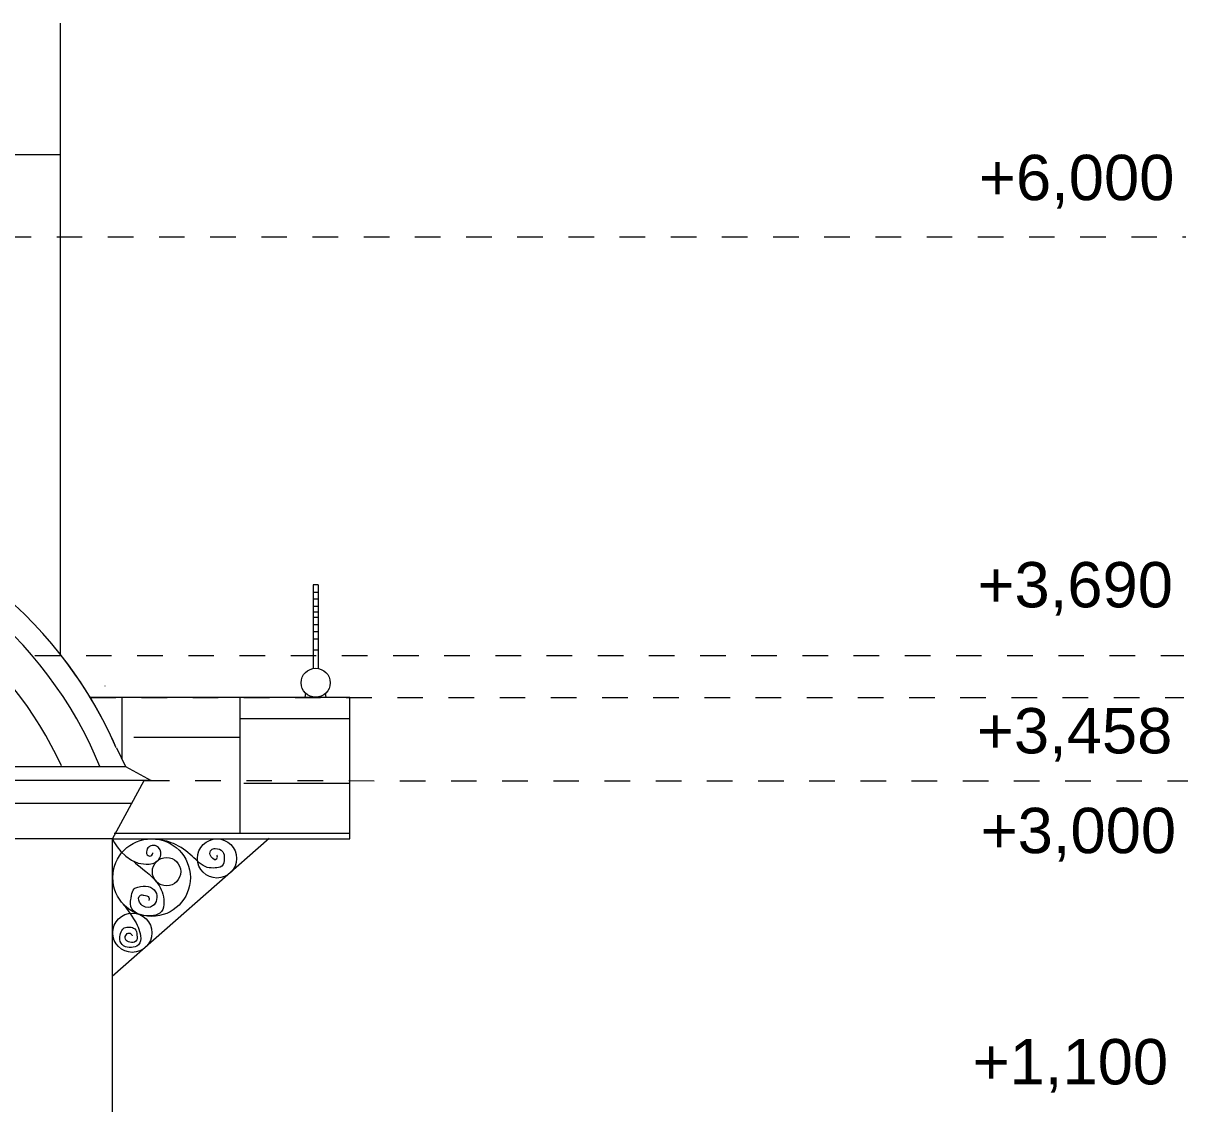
# Model space of a CAD drawing. Header units: millimetres. Extents: x -490789 to -449459, y 209001 to 327650.
# Drawn here: x -471347 to -464925, y 280871 to 286828 of the extents above; entities that cross this region are included whole.
import ezdxf

# ---------------------------------------------------------------- set-up
doc = ezdxf.new("R2010")
doc.units = ezdxf.units.MM
doc.header["$MEASUREMENT"] = 0
doc.linetypes.add('Штриховая', pattern=[282.222223, 141.111112, -141.111112])
for name, color, linetype, lineweight in [('0_Ном._пера__7_Ном._пера__7_Ном._пера__7', 7, 'Continuous', 18), ('0_Ном_пера__7_Ном_пера__7_Ном_пера__7_Ном_пера__7_Ном_пера__7_Ном_пера__7_Ном_пера__7_Ном_пера__7_Ном_пера__7_Ном._пера__7_Ном_пера__7_Ном_пера__7_Ном_пера__7_Ном_пера__7_Ном_пера__7_Ном_пера__7_Ном_пера__7_Ном_пера__7_Ном_пера__7_Ном_пера__7_Ном_пера___7_Ном._пера__7', 7, 'Continuous', 18), ('0_Ном_пера__7_Ном_пера__7_Ном_пера__7_Ном_пера__7_Ном_пера__7_Ном_пера__7_Ном_пера__7_Ном_пера__7_Ном_пера__7_Ном_пера__7_Ном_пера__7_Ном_пера__7_Ном_пера__7_Ном_пера__7_Ном_пера__7_Ном._пера__7_Ном._пера__7_Ном._пера__7_Ном._пера__7_Ном._пера__7_Ном._пера__7', 7, 'Continuous', 18), ('0_Ном_пера__7_Ном_пера__7_Ном_пера__7_Ном_пера__7_Ном_пера__7_Ном_пера__7_Ном_пера__7_Ном_пера__7_Ном_пера__7_Ном_пера__7_Ном_пера__7_Ном_пера__7_Ном_пера__7_Ном_пера__7_Ном_пера__7_Ном_пера__7_Ном_пера__7_Ном_пера__7_Ном_пера__7_Ном_пера__7_Ном_пера__7_C_Ном._пера__7', 7, 'Continuous', 18), ('0_Ном_пера__7_Ном_пера__7_Ном_пера__7_Ном_пера__7_Ном_пера__7_Ном_пера__7_Ном_пера__7_Ном_пера__7_Ном_пера__7_Ном_пера__7_Ном_пера__7_Ном_пера__7_Ном_пера__7_Ном_пера__7_Ном_пера__7_Ном_пера__7_Ном_пера__7_Ном_пера__7_Ном_пера__7_Ном_пера__7_Ном_пера__7_C_Ном._пера__8', 8, 'Continuous', 18), ('0_Ном_пера__7_Ном_пера__7_Ном_пера__7_Ном_пера__7_Ном_пера__7_Ном_пера__7_Ном_пера__7_Ном_пера__7_Ном_пера__7_Ном_пера__7_Ном_пера__7_Ном_пера__7_Ном_пера__7_Ном_пера__7_Ном_пера__7_Ном_пера__7_Ном_пера__7_Ном_пера__7_Ном_пера__7_Ном_пера__7_Ном_пера__7_C_Ном._пера__9', 9, 'Continuous', 18), ('hatch_Ном_пера__254_Ном_пера__254_Ном_пера__254_Ном._пера__254_Ном_пера__254_Ном._пера__9_Ном_пера__9_Ном_пера__9_Ном_пера__12_Ном_пера__12_Ном_пера__12_Ном_пера__12_Ном_пера__12_Ном_пера__12_Ном_пера__12_Ном_пера__12_Ном_пера__12_Ном_пера__12_Ном_пера__8_Ном._пера__7', 7, 'Continuous', 18), ('Line 0.25_Ном_пера__7_Ном_пера__7_Ном_пера__7_Ном_пера__7_Ном_пера__7_Ном_пера__7_Ном_пера__7_Ном_пера__7_Ном_пера__7_Ном_пера__7_Ном_пера__7_Ном._пера__7_Ном._пера__7_Ном._пера__7_Ном._пера__7_Ном._пера__102_Ном._пера__102', 102, 'Continuous', 18), ('Line 0.25_Ном_пера__7_Ном_пера__7_Ном_пера__7_Ном_пера__7_Ном_пера__7_Ном_пера__7_Ном_пера__7_Ном_пера__7_Ном_пера__7_Ном_пера__7_Ном_пера__7_Ном._пера__7_Ном._пера__8_Ном._пера__8_Ном._пера__8_Ном._пера__8_Ном._пера__8', 8, 'Continuous', 18)]:
    doc.layers.add(name, color=color, linetype=linetype, lineweight=lineweight)
doc.styles.add('СГЕНЕРИР_СТИЛЬ_1', font='')
doc.styles.get('СГЕНЕРИР_СТИЛЬ_1').set_extended_font_data('Arial')

msp = doc.modelspace()

# ---------------------------------------------------------------- linework, layer by layer
at = {"layer": '0_Ном._пера__7_Ном._пера__7_Ном._пера__7', "linetype": 'Continuous'}
for p, q in [((-471142.1, 283348.1), (-471142.1, 286827.9)), ((-471142.1, 283347.9), (-471142.1, 286827.7)), ((-469720.8, 283731.3), (-469747.2, 283731.3)), ((-469789.9, 283134.2), (-469793, 283109.5)), ((-469676.3, 283109.5), (-469679.7, 283133.6)), ((-470833.4, 282833.5), (-470783, 282729.6)), ((-470833.4, 282833.5), (-470783, 282729.6)), ((-470783, 282729.6), (-470641.7, 282651.9)), ((-470680.8, 282651.9), (-472655.7, 282651.9)), ((-470641.7, 282651.9), (-471142.1, 282651.9)), ((-470855, 282331.3), (-470680.8, 282651.9)), ((-470749, 282526.3), (-472653.3, 282526.3)), ((-470749, 282526.3), (-471142.1, 282526.3)), ((-470855, 282331.3), (-471142.1, 282331.3)), ((-470855, 278451.3), (-470855, 282331.3)), ((-470855, 278451.3), (-470855, 282331.3)), ((-470855, 279515.8), (-470855, 282331.3))]:
    msp.add_line(p, q, dxfattribs=at)
msp.add_circle((-469734.2, 283191.6), 79.9, dxfattribs=at)
for centre, radius, start, end in [((-473007.4, 281879.4), 2374.1, 23.69773, 81.42142), ((-473007.7, 281879.2), 2250.3, 22.20377, 80.91484), ((-473007.7, 281879.2), 2056.6, 24.51993, 80.07514), ((-473007.4, 281879.4), 2374.1, 23.69773, 38.21664)]:
    msp.add_arc(centre, radius, start, end, dxfattribs=at)
at = {"layer": '0_Ном_пера__7_Ном_пера__7_Ном_пера__7_Ном_пера__7_Ном_пера__7_Ном_пера__7_Ном_пера__7_Ном_пера__7_Ном_пера__7_Ном._пера__7_Ном_пера__7_Ном_пера__7_Ном_пера__7_Ном_пера__7_Ном_пера__7_Ном_пера__7_Ном_пера__7_Ном_пера__7_Ном_пера__7_Ном_пера__7_Ном_пера___7_Ном._пера__7', "linetype": 'Continuous'}
msp.add_line((-470855, 282331.3), (-472653.2, 282331.3), dxfattribs=at)
at = {"layer": '0_Ном_пера__7_Ном_пера__7_Ном_пера__7_Ном_пера__7_Ном_пера__7_Ном_пера__7_Ном_пера__7_Ном_пера__7_Ном_пера__7_Ном_пера__7_Ном_пера__7_Ном_пера__7_Ном_пера__7_Ном_пера__7_Ном_пера__7_Ном_пера__7_Ном_пера__7_Ном_пера__7_Ном_пера__7_Ном_пера__7_Ном_пера__7_C_Ном._пера__7', "linetype": 'Continuous'}
for p, q in [((-471755, 286105), (-471142.1, 286105)), ((-469747.2, 283731.3), (-469747.2, 283270.5)), ((-469720.8, 283731.3), (-469720.8, 283270.4)), ((-469720.8, 283688.8), (-469747.2, 283688.8)), ((-469720.8, 283653.2), (-469747.2, 283653.2)), ((-469720.8, 283611.3), (-469747.2, 283611.3)), ((-469720.8, 283580.6), (-469747.2, 283580.6)), ((-469720.8, 283552), (-469747.2, 283552)), ((-469720.8, 283510.1), (-469747.2, 283510.1)), ((-469720.8, 283472.4), (-469747.2, 283472.4)), ((-469720.8, 283431.4), (-469747.2, 283431.4)), ((-469720.8, 283371.8), (-469747.2, 283371.8)), ((-469545.3, 283109.5), (-470976.8, 283109.5)), ((-469545.3, 282331.1), (-469545.3, 283109.5)), ((-472653.5, 282729.6), (-470783.2, 282729.6)), ((-469545.3, 282360.5), (-470845.4, 282360.5)), ((-470855, 282331.3), (-469545.3, 282331.1))]:
    msp.add_line(p, q, dxfattribs=at)
at = {"layer": '0_Ном_пера__7_Ном_пера__7_Ном_пера__7_Ном_пера__7_Ном_пера__7_Ном_пера__7_Ном_пера__7_Ном_пера__7_Ном_пера__7_Ном_пера__7_Ном_пера__7_Ном_пера__7_Ном_пера__7_Ном_пера__7_Ном_пера__7_Ном_пера__7_Ном_пера__7_Ном_пера__7_Ном_пера__7_Ном_пера__7_Ном_пера__7_C_Ном._пера__8', "linetype": 'Continuous'}
msp.add_line((-470803.9, 283109.5), (-470803.9, 282772.6), dxfattribs=at)
at = {"layer": '0_Ном_пера__7_Ном_пера__7_Ном_пера__7_Ном_пера__7_Ном_пера__7_Ном_пера__7_Ном_пера__7_Ном_пера__7_Ном_пера__7_Ном_пера__7_Ном_пера__7_Ном_пера__7_Ном_пера__7_Ном_пера__7_Ном_пера__7_Ном_пера__7_Ном_пера__7_Ном_пера__7_Ном_пера__7_Ном_пера__7_Ном_пера__7_C_Ном._пера__9', "linetype": 'Continuous'}
msp.add_line((-469989.8, 282332.3), (-470856.1, 281572.3), dxfattribs=at)
for centre, radius in [((-470639, 282117.3), 213.9), ((-470278.4, 282223), 108.2), ((-470556.6, 282150), 78.2), ((-470745.3, 281813.3), 108.2)]:
    msp.add_circle(centre, radius, dxfattribs=at)
for points, knots in [([(-470855, 282331.3), (-470855, 282331.3), (-470791.8, 282191), (-470669.3, 282190.7), (-470645.9, 282190.6), (-470621.8, 282195.1), (-470604.8, 282211), (-470595.7, 282219.6), (-470589.4, 282230.8), (-470587.9, 282243.3), (-470585.6, 282262.6), (-470594.4, 282282.1), (-470611.6, 282290.8), (-470621.7, 282295.9), (-470633.5, 282296.8), (-470643.9, 282292.5), (-470651.9, 282289.2), (-470658.4, 282283.1), (-470662.5, 282275.5), (-470668.2, 282265.2), (-470669.6, 282252.5), (-470662.5, 282243.3), (-470658, 282237.4), (-470650.8, 282234.1), (-470643.9, 282236.5), (-470633.6, 282240.1), (-470632, 282253.5), (-470632, 282253.5)], [0, 0, 0, 0, 1, 1, 1, 2, 2, 2, 3, 3, 3, 4, 4, 4, 5, 5, 5, 6, 6, 6, 7, 7, 7, 8, 8, 8, 9, 9, 9, 9]), ([(-470290.9, 282216.1), (-470290.9, 282216.1), (-470311.3, 282224.8), (-470316.3, 282243.3), (-470319, 282253), (-470317, 282263.8), (-470309.5, 282270.4), (-470303.6, 282275.7), (-470295.5, 282277.2), (-470287.5, 282277.2), (-470271.9, 282277.3), (-470256, 282272.6), (-470246.8, 282260.2), (-470238.9, 282249.7), (-470238, 282236.2), (-470238.3, 282222.9), (-470238.6, 282207.2), (-470240.2, 282190.6), (-470251.8, 282180.5), (-470261.8, 282171.8), (-470275.8, 282170.8), (-470289.2, 282170.3), (-470303.5, 282169.8), (-470317.8, 282169.9), (-470331.6, 282173.7), (-470365.2, 282182.9), (-470389, 282210.9), (-470414.8, 282234.8), (-470445.5, 282263.3), (-470479.7, 282288.2), (-470518.3, 282304.4), (-470552.4, 282318.6), (-470589, 282325.3), (-470589, 282325.3)], [0, 0, 0, 0, 1, 1, 1, 2, 2, 2, 3, 3, 3, 4, 4, 4, 5, 5, 5, 6, 6, 6, 7, 7, 7, 8, 8, 8, 9, 9, 9, 10, 10, 10, 11, 11, 11, 11]), ([(-470290.9, 282216.1), (-470290.9, 282216.1), (-470282.6, 282217), (-470278.4, 282223), (-470272.8, 282230.9), (-470279, 282241.6), (-470279, 282241.6)], [0, 0, 0, 0, 1, 1, 1, 2, 2, 2, 2]), ([(-470736.2, 282205.7), (-470738.1, 282201.3), (-470677.7, 282161.6), (-470637.2, 282121.8), (-470613.1, 282098), (-470592.4, 282070.7), (-470581, 282038.9), (-470574.5, 282021), (-470571.2, 282002), (-470570.8, 281982.9), (-470570.3, 281964.1), (-470572.5, 281944.7), (-470584.3, 281930.3), (-470595.1, 281917.1), (-470611.8, 281910.9), (-470628.7, 281908.1), (-470647.4, 281904.9), (-470666.5, 281905.6), (-470685.2, 281908.9), (-470700.4, 281911.5), (-470715.4, 281915.9), (-470727.9, 281924.8), (-470743.8, 281936), (-470754.5, 281953.4), (-470755.8, 281972.8), (-470756.4, 281983), (-470754.4, 281993.2), (-470752.2, 282003.3), (-470751.7, 282005.5), (-470751.2, 282007.6), (-470750.8, 282009.8), (-470750.1, 282012.7), (-470749.5, 282015.6), (-470749, 282018.6), (-470746.4, 282032.2), (-470745.7, 282047.1), (-470735.4, 282055.9), (-470729.7, 282060.8), (-470722.3, 282062.7), (-470715, 282064.4), (-470696, 282068.8), (-470676.3, 282072.1), (-470657.3, 282067.8), (-470640.3, 282064), (-470624.9, 282054.2), (-470616.6, 282038.9), (-470609.6, 282026.1), (-470608.5, 282010.9), (-470611.5, 281996.5), (-470614.5, 281982.3), (-470621.6, 281969.1), (-470633.6, 281960.9), (-470648.7, 281950.5), (-470668.5, 281950.1), (-470684.5, 281959.2), (-470693.4, 281964.2), (-470700.3, 281972), (-470704.8, 281981.2), (-470712, 281995.8), (-470713.9, 282014.9), (-470699.8, 282020.3), (-470693.8, 282022.5), (-470687.4, 282021.4), (-470681.1, 282020.3), (-470670.2, 282018.3), (-470657.9, 282016.6), (-470653.9, 282006.7), (-470651, 281999.5), (-470653.9, 281991.4), (-470653.9, 281991.4)], [0, 0, 0, 0, 1, 1, 1, 2, 2, 2, 3, 3, 3, 4, 4, 4, 5, 5, 5, 6, 6, 6, 7, 7, 7, 8, 8, 8, 9, 9, 9, 10, 10, 10, 11, 11, 11, 12, 12, 12, 13, 13, 13, 14, 14, 14, 15, 15, 15, 16, 16, 16, 17, 17, 17, 18, 18, 18, 19, 19, 19, 20, 20, 20, 21, 21, 21, 22, 22, 22, 23, 23, 23, 23]), ([(-470796.9, 281973.1), (-470796.9, 281973.1), (-470765.2, 281932.7), (-470737.9, 281889.2), (-470719.8, 281860.3), (-470704, 281829.6), (-470699.7, 281795.9), (-470697.5, 281778), (-470698.7, 281759), (-470711.1, 281746.4), (-470721.2, 281736), (-470736.1, 281733.2), (-470750.7, 281732.2), (-470765.5, 281731.2), (-470780.8, 281732.6), (-470793.1, 281740.7), (-470805, 281748.6), (-470812.4, 281761.9), (-470814.3, 281776.1), (-470815.8, 281787.1), (-470813.4, 281798), (-470810.1, 281808.6), (-470806.2, 281820.8), (-470801.1, 281833.3), (-470790.3, 281839.7), (-470781.1, 281845.2), (-470769.9, 281844.9), (-470759.1, 281844), (-470749.5, 281843.1), (-470739.5, 281841.8), (-470732.3, 281835.5), (-470722.5, 281827), (-470721, 281813.2), (-470719.5, 281800.1), (-470718.2, 281787.9), (-470717, 281774.9), (-470725.2, 281766.2), (-470733.6, 281757.3), (-470747, 281757.5), (-470759.1, 281760.5), (-470769.3, 281763.1), (-470779.1, 281768), (-470783.2, 281777.5), (-470787.2, 281786.7), (-470784.5, 281797.2), (-470777.5, 281804.4), (-470771.9, 281810.2), (-470763.5, 281813.5), (-470756.3, 281810), (-470748.3, 281806.1), (-470746.4, 281795.9), (-470746.4, 281795.9)], [0, 0, 0, 0, 1, 1, 1, 2, 2, 2, 3, 3, 3, 4, 4, 4, 5, 5, 5, 6, 6, 6, 7, 7, 7, 8, 8, 8, 9, 9, 9, 10, 10, 10, 11, 11, 11, 12, 12, 12, 13, 13, 13, 14, 14, 14, 15, 15, 15, 16, 16, 16, 17, 17, 17, 17])]:
    msp.add_open_spline(points, degree=3, knots=knots, dxfattribs=at)
at = {"layer": 'hatch_Ном_пера__254_Ном_пера__254_Ном_пера__254_Ном._пера__254_Ном_пера__254_Ном._пера__9_Ном_пера__9_Ном_пера__9_Ном_пера__12_Ном_пера__12_Ном_пера__12_Ном_пера__12_Ном_пера__12_Ном_пера__12_Ном_пера__12_Ном_пера__12_Ном_пера__12_Ном_пера__12_Ном_пера__8_Ном._пера__7', "linetype": 'Continuous'}
msp.add_line((-470894.9, 283173.2), (-470894.4, 283173.8), dxfattribs=at)
at = {"layer": 'Line 0.25_Ном_пера__7_Ном_пера__7_Ном_пера__7_Ном_пера__7_Ном_пера__7_Ном_пера__7_Ном_пера__7_Ном_пера__7_Ном_пера__7_Ном_пера__7_Ном_пера__7_Ном._пера__7_Ном._пера__7_Ном._пера__7_Ном._пера__7_Ном._пера__102_Ном._пера__102', "linetype": 'Штриховая'}
for p, q in [((-472573.4, 285651), (-464936.2, 285651)), ((-472129.4, 283341.3), (-464945.7, 283341.3)), ((-470976.8, 283109.5), (-464945.7, 283109.5)), ((-470680.8, 282651.9), (-464925, 282651.2))]:
    msp.add_line(p, q, dxfattribs=at)
at = {"layer": 'Line 0.25_Ном_пера__7_Ном_пера__7_Ном_пера__7_Ном_пера__7_Ном_пера__7_Ном_пера__7_Ном_пера__7_Ном_пера__7_Ном_пера__7_Ном_пера__7_Ном_пера__7_Ном._пера__7_Ном._пера__8_Ном._пера__8_Ном._пера__8_Ном._пера__8_Ном._пера__8', "linetype": 'Continuous'}
for p, q in [((-470152.4, 283109.5), (-470152.4, 282360.5)), ((-470152.4, 282993.7), (-469545.3, 282993.7)), ((-470737.4, 282891.6), (-470152.4, 282891.6)), ((-470129.6, 282638.2), (-469545.3, 282638.2))]:
    msp.add_line(p, q, dxfattribs=at)

# ---------------------------------------------------------------- texts
at = {"layer": '0_Ном_пера__7_Ном_пера__7_Ном_пера__7_Ном_пера__7_Ном_пера__7_Ном_пера__7_Ном_пера__7_Ном_пера__7_Ном_пера__7_Ном_пера__7_Ном_пера__7_Ном_пера__7_Ном_пера__7_Ном_пера__7_Ном_пера__7_Ном._пера__7_Ном._пера__7_Ном._пера__7_Ном._пера__7_Ном._пера__7_Ном._пера__7', "linetype": 'Continuous', "char_height": 250, "attachment_point": 7, "style": 'СГЕНЕРИР_СТИЛЬ_1'}
for s, insert in [('\\A1;{\\fArial|b0|i0|c204|p38;+6,000}', (-466076.1, 285806.1)), ('\\A1;{\\fArial|b0|i0|c204|p38;+3,690}', (-466084.1, 283560.8)), ('\\A1;{\\fArial|b0|i0|c204|p38;+3,458}', (-466087.4, 282755.7)), ('\\A1;{\\fArial|b0|i0|c204|p38;+3,000}', (-466066.8, 282205.6)), ('\\A1;{\\fArial|b0|i0|c204|p38;+1,100}', (-466110.8, 280930.6))]:
    msp.add_mtext(s, dxfattribs=dict(at, insert=insert))

doc.saveas('drawing.dxf')
